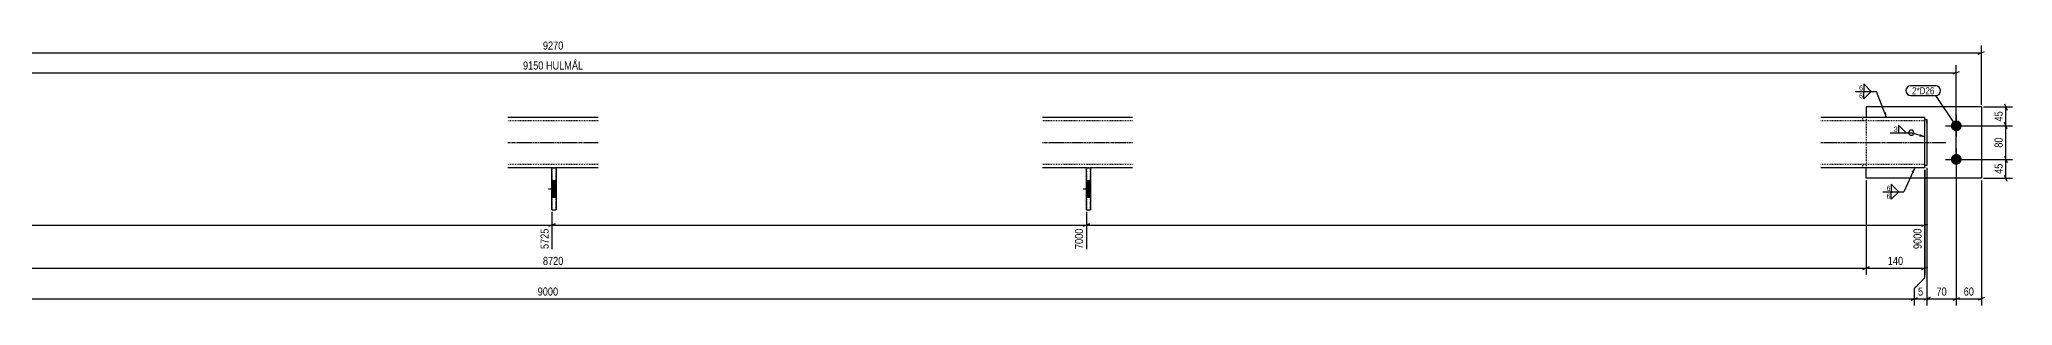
# Model space of a CAD drawing. Header units: millimetres. Extents: x 7 to 32601, y 5 to 646.
# Drawn here: x 27894 to 32601, y 12 to 646 of the extents above; entities that cross this region are included whole.
import ezdxf

# ---------------------------------------------------------------- set-up
doc = ezdxf.new("R2010")
doc.units = ezdxf.units.MM
doc.linetypes.add('DXK_LINE_DOT2', pattern=[3.9198, 1.9599, -1.9599])
doc.linetypes.add('DXK_LINE_DOT3', pattern=[5.9187, 2.979, -0.9799, 0.9799, -0.9799])
for name, color, linetype in [('MÅLSÆTNING', 7, 'Continuous'), ('STÅL', 7, 'Continuous'), ('TEKST', 7, 'Continuous')]:
    doc.layers.add(name, color=color, linetype=linetype)
doc.styles.add('Arial Narrow', font='ARIALN.TTF', dxfattribs={"height": 0.2})

msp = doc.modelspace()

# ---------------------------------------------------------------- hatches: boundary and pattern name
at = {"layer": 'STÅL', "linetype": 'Continuous'}
for points in [[(32466.3, 453.2, -1), (32466.3, 427.2, -1)], [(32466.3, 373.2, -1), (32466.3, 347.2, -1)], [(29126.2, 270.2), (29126.2, 310.2), (29116.2, 310.2), (29116.2, 270.2)], [(29126.2, 270.2), (29126.2, 310.2), (29116.2, 310.2), (29116.2, 270.2)], [(30401.2, 270.2), (30401.2, 310.2), (30391.2, 310.2), (30391.2, 270.2)], [(30401.2, 270.2), (30401.2, 310.2), (30391.2, 310.2), (30391.2, 270.2)]]:
    msp.add_hatch(color=96, dxfattribs=at).paths.add_polyline_path(points)
at = {"layer": 'TEKST', "linetype": 'Continuous'}
for points in [[(32298.6, 473), (32300.2, 460.2), (32292.8, 470.7)], [(32380.3, 420.3), (32391.3, 413.6), (32378.5, 414.3)], [(32380.3, 420.3), (32391.3, 413.6), (32378.5, 414.3)], [(32359.3, 330.1), (32367.2, 340.2), (32365, 327.5)]]:
    msp.add_hatch(color=3, dxfattribs=at).paths.add_polyline_path(points)

# ---------------------------------------------------------------- linework, layer by layer
at = {"layer": 'MÅLSÆTNING', "color": 7, "linetype": 'Continuous'}
for p, q in [((23256.3, 614), (32526.3, 614)), ((32518.8, 611), (32533.8, 617)), ((32526.3, 490.2), (32526.3, 631.8)), ((23316.3, 566.6), (32466.3, 566.6)), ((32458.8, 563.6), (32473.8, 569.6)), ((32466.3, 365.2), (32466.3, 584.3)), ((32531.3, 485.2), (32600.6, 485.2)), ((32581.6, 492.7), (32587.6, 477.7)), ((32584.6, 440.2), (32584.6, 485.2)), ((32471.3, 440.2), (32600.6, 440.2)), ((32587.6, 432.7), (32581.6, 447.7)), ((32391.3, 78), (32391.3, 335.2)), ((32391.3, 335.2), (32391.3, 85.1)), ((32391.3, 335.2), (32391.3, 146.5)), ((32396.3, 340.2), (32396.3, 12)), ((32466.3, 355.2), (32466.3, 12)), ((32471.3, 360.2), (32600.6, 360.2)), ((32581.6, 367.7), (32587.6, 352.7)), ((32584.6, 315.2), (32584.6, 360.2)), ((32251.3, 310.2), (32251.3, 85.1)), ((32251.3, 310.2), (32251.3, 85.1)), ((32526.3, 310.2), (32526.3, 12)), ((32531.3, 315.2), (32600.6, 315.2)), ((32587.6, 307.7), (32581.6, 322.7)), ((25546.2, 203.7), (29116.2, 203.7)), ((29123.7, 206.7), (29108.7, 200.7)), ((29108.7, 200.7), (29123.7, 206.7)), ((29116.2, 235.2), (29116.2, 146.5)), ((29116.2, 203.7), (30391.2, 203.7)), ((30383.7, 200.7), (30398.7, 206.7)), ((30391.2, 235.2), (30391.2, 146.5)), ((32383.8, 200.7), (32398.8, 206.7)), ((23531.3, 101.1), (32251.3, 101.1)), ((32243.8, 98.1), (32258.8, 104.1)), ((32258.8, 104.1), (32243.8, 98.1)), ((32251.3, 101.1), (32391.3, 101.1)), ((32383.8, 98.1), (32398.8, 104.1)), ((32366.3, 53), (32391.3, 78)), ((32366.3, 12), (32366.3, 53)), ((32358.8, 25), (32373.8, 31)), ((32366.3, 28), (32396.3, 28)), ((32403.8, 31), (32388.8, 25)), ((32458.8, 25), (32473.8, 31)), ((32533.8, 31), (32518.8, 25))]:
    msp.add_line(p, q, dxfattribs=at)
at = {"layer": 'STÅL', "color": 2, "linetype": 'Continuous'}
for p, q in [((32251.3, 485.2), (32251.3, 460.2)), ((32526.3, 485.2), (32251.3, 485.2)), ((32526.3, 485.2), (32526.3, 315.2)), ((29226.2, 460.2), (29011.2, 460.2)), ((30501.2, 460.2), (30286.2, 460.2)), ((32391.3, 460.2), (32143.3, 460.2)), ((32391.3, 340.2), (32391.3, 460.2)), ((32391.3, 455.2), (32396.3, 455.2)), ((32396.3, 455.2), (32396.3, 445.9)), ((32396.3, 445.9), (32396.3, 345.2)), ((29116.2, 340.2), (29011.2, 340.2)), ((29116.2, 240.2), (29116.2, 340.2)), ((29116.2, 340.2), (29126.2, 340.2)), ((29126.2, 340.2), (29126.2, 240.2)), ((29226.2, 340.2), (29126.2, 340.2)), ((30391.2, 340.2), (30286.2, 340.2)), ((30391.2, 240.2), (30391.2, 340.2)), ((30391.2, 340.2), (30401.2, 340.2)), ((30401.2, 340.2), (30401.2, 240.2)), ((30501.2, 340.2), (30401.2, 340.2)), ((32391.3, 340.2), (32143.3, 340.2)), ((32251.3, 315.2), (32251.3, 340.2)), ((32396.3, 345.2), (32391.3, 345.2)), ((32526.3, 315.2), (32251.3, 315.2)), ((29116.2, 240.2), (29126.2, 240.2)), ((30391.2, 240.2), (30401.2, 240.2))]:
    msp.add_line(p, q, dxfattribs=at)
at = {"layer": 'STÅL', "color": 7, "linetype": 'DXK_LINE_DOT2'}
for p, q in [((29226.2, 452.2), (29011.2, 452.2)), ((30501.2, 452.2), (30286.2, 452.2)), ((32391.3, 452.2), (32143.3, 452.2)), ((32243.3, 452.2), (32243.3, 460.2)), ((32251.3, 460.2), (32251.3, 340.2)), ((32391.3, 345.2), (32391.3, 455.2)), ((32391.3, 455.2), (32396.3, 455.2)), ((32396.3, 455.2), (32396.3, 454.1)), ((32396.3, 445.9), (32396.3, 454.1)), ((32396.3, 445.9), (32396.3, 345.2)), ((29226.2, 348.2), (29011.2, 348.2)), ((29116.2, 340.2), (29116.2, 240.2)), ((29126.2, 340.2), (29116.2, 340.2)), ((29126.2, 240.2), (29126.2, 340.2)), ((30501.2, 348.2), (30286.2, 348.2)), ((30391.2, 340.2), (30391.2, 240.2)), ((30401.2, 340.2), (30391.2, 340.2)), ((30401.2, 240.2), (30401.2, 340.2)), ((32391.3, 348.2), (32143.3, 348.2)), ((32243.3, 340.2), (32243.3, 348.2)), ((32391.3, 345.2), (32396.3, 345.2))]:
    msp.add_line(p, q, dxfattribs=at)
at = {"layer": 'STÅL', "color": 96, "linetype": 'Continuous'}
for p, q in [((32440.3, 440.2), (32492.3, 440.2)), ((32466.3, 466.2), (32466.3, 414.2)), ((32466.3, 386.2), (32466.3, 334.2)), ((32440.3, 360.2), (32492.3, 360.2)), ((29108.2, 290.2), (29126.2, 290.2)), ((29108.2, 290.2), (29126.2, 290.2)), ((29116.2, 310.2), (29126.2, 310.2)), ((29116.2, 310.2), (29126.2, 310.2)), ((30383.2, 290.2), (30401.2, 290.2)), ((30383.2, 290.2), (30401.2, 290.2)), ((30391.2, 310.2), (30401.2, 310.2)), ((30391.2, 310.2), (30401.2, 310.2)), ((29116.2, 270.2), (29126.2, 270.2)), ((29116.2, 270.2), (29126.2, 270.2)), ((30391.2, 270.2), (30401.2, 270.2)), ((30391.2, 270.2), (30401.2, 270.2))]:
    msp.add_line(p, q, dxfattribs=at)
at = {"layer": 'STÅL', "color": 7, "linetype": 'DXK_LINE_DOT3'}
for p, q in [((29011.2, 400.2), (29226.2, 400.2)), ((30286.2, 400.2), (30501.2, 400.2)), ((32143.3, 400.2), (32441.3, 400.2))]:
    msp.add_line(p, q, dxfattribs=at)
at = {"layer": 'TEKST', "color": 3, "linetype": 'Continuous'}
for p, q in [((32300.2, 460.2), (32276, 521.9)), ((32391.3, 413.6), (32358.9, 423.7)), ((32391.3, 413.6), (32358.9, 423.7)), ((32367.2, 340.2), (32341.5, 282.8))]:
    msp.add_line(p, q, dxfattribs=at)
for start, end in [(90, 270), (270, 90)]:
    msp.add_arc((32358.9, 423.7), 6.25, start, end, dxfattribs=at)

# ---------------------------------------------------------------- wipeouts: each hides what was drawn before it
at = {"color": 0}
for points in [[(32243.2, 523.4), (32243.2, 537.9), (32233.6, 537.9), (32233.6, 523.4)], [(32414.2, 515.3), (32414.2, 532.8), (32360.9, 532.8), (32360.9, 515.3)]]:
    msp.add_wipeout(points, dxfattribs=at).dxf.layer = 'TEKST'

# ---------------------------------------------------------------- next in the draw order: linework, layer by layer
at = {"layer": 'TEKST', "color": 3, "linetype": 'Continuous'}
for p, q in [((32263.7, 521.9), (32245.8, 539.8)), ((32245.8, 539.8), (32245.8, 521.9)), ((32245.8, 521.9), (32263.7, 521.9))]:
    msp.add_line(p, q, dxfattribs=at)

# ---------------------------------------------------------------- next in the draw order: wipeouts: each hides what was drawn before it
at = {"color": 0}
for points, layer in [([(29147.4, 617.8), (29147.4, 645.8), (29090.7, 645.8), (29090.7, 617.8)], 'MÅLSÆTNING'), ([(32580.8, 478.9), (32552.8, 478.9), (32552.8, 446.5), (32580.8, 446.5)], 'MÅLSÆTNING'), ([(32580.8, 353.9), (32552.8, 353.9), (32552.8, 321.5), (32580.8, 321.5)], 'MÅLSÆTNING'), ([(29147.4, 104.8), (29147.4, 132.8), (29090.7, 132.8), (29090.7, 104.8)], 'MÅLSÆTNING'), ([(32343.6, 104.8), (32343.6, 132.8), (32299, 132.8), (32299, 104.8)], 'MÅLSÆTNING'), ([(32391.4, 31.8), (32391.4, 59.7), (32371.2, 59.7), (32371.2, 31.8)], 'MÅLSÆTNING'), ([(32414.2, 515.3), (32414.2, 532.8), (32360.9, 532.8), (32360.9, 515.3)], 'TEKST'), ([(32326.1, 425.2), (32326.1, 439.7), (32316.5, 439.7), (32316.5, 425.2)], 'TEKST'), ([(32308.8, 284.3), (32308.8, 298.8), (32299.2, 298.8), (32299.2, 284.3)], 'TEKST')]:
    msp.add_wipeout(points, dxfattribs=at).dxf.layer = layer
at = {"color": 0, "linetype": 'Continuous'}
msp.add_wipeout([(30387.2, 199.2), (30359.2, 199.2), (30359.2, 142.5), (30387.2, 142.5)], dxfattribs=at).dxf.layer = 'MÅLSÆTNING'

# ---------------------------------------------------------------- next in the draw order: linework, layer by layer
at = {"layer": 'MÅLSÆTNING', "color": 7, "linetype": 'Continuous'}
for p, q in [((32471.3, 440.2), (32600.6, 440.2)), ((32587.6, 432.7), (32581.6, 447.7)), ((32584.6, 360.2), (32584.6, 440.2)), ((32391.3, 78), (32391.3, 335.2)), ((32396.3, 340.2), (32396.3, 12)), ((32471.3, 360.2), (32600.6, 360.2)), ((32581.6, 367.7), (32587.6, 352.7)), ((29116.2, 235.2), (29116.2, 146.5)), ((30398.7, 206.7), (30383.7, 200.7)), ((30391.2, 235.2), (30391.2, 146.5)), ((30391.2, 203.7), (32391.3, 203.7)), ((32366.3, 53), (32391.3, 78)), ((32366.3, 12), (32366.3, 53)), ((23391.3, 28), (32366.3, 28)), ((32358.8, 25), (32373.8, 31)), ((32403.8, 31), (32388.8, 25)), ((32396.3, 28), (32466.3, 28))]:
    msp.add_line(p, q, dxfattribs=at)
at = {"layer": 'TEKST', "color": 7, "linetype": 'Continuous'}
for p, q in [((32357.9, 535.8), (32417.2, 535.8)), ((32357.9, 512.3), (32417.2, 512.3)), ((32466.3, 440.2), (32417.2, 512.3))]:
    msp.add_line(p, q, dxfattribs=at)
at = {"layer": 'TEKST', "color": 3, "linetype": 'Continuous'}
for p, q in [((32308.8, 423.7), (32358.9, 423.7)), ((32346.6, 423.7), (32328.7, 441.6)), ((32328.7, 441.6), (32328.7, 423.7)), ((32328.7, 423.7), (32346.6, 423.7)), ((32329.2, 282.8), (32311.3, 300.7)), ((32311.3, 300.7), (32311.3, 282.8)), ((32311.3, 282.8), (32329.2, 282.8))]:
    msp.add_line(p, q, dxfattribs=at)
at = {"layer": 'TEKST', "color": 7, "linetype": 'Continuous'}
for centre, start, end in [((32357.9, 524), 90, 270), ((32417.2, 524), 270, 90)]:
    msp.add_arc(centre, 11.7, start, end, dxfattribs=at)

# ---------------------------------------------------------------- next in the draw order: texts
at = {"layer": 'MÅLSÆTNING', "color": 3, "style": 'Arial Narrow'}
for s, height, p in [('9270', 19.09, (29094.7, 621.8)), ('8720', 19.09, (29094.7, 108.8)), ('140', 19.09, (32303, 108.8)), ('5', 19.1, (32375.2, 35.7))]:
    msp.add_text(s, height=height, dxfattribs=at).set_placement(p)
for p in [(32576.8, 450.5), (32576.8, 325.5)]:
    msp.add_text('45', height=19.09, rotation=90.0002, dxfattribs=at).set_placement(p)
at = {"layer": 'MÅLSÆTNING', "color": 3, "linetype": 'Continuous', "style": 'Arial Narrow'}
msp.add_text('7000', height=19.09, rotation=90.0002, dxfattribs=at).set_placement((30383.2, 146.5))
at = {"layer": 'TEKST', "color": 3, "style": 'Arial Narrow'}
for s, height, p in [('2*D26', 16.7, (32360.9, 515.3)), ('3', 11.9, (32317.5, 426.2))]:
    msp.add_text(s, height=height, dxfattribs=at).set_placement(p)

# ---------------------------------------------------------------- next in the draw order: wipeouts: each hides what was drawn before it
at = {"color": 0, "linetype": 'Continuous'}
msp.add_wipeout([(32243.2, 504.7), (32243.2, 519.2), (32233.6, 519.2), (32233.6, 504.7)], dxfattribs=at).dxf.layer = 'TEKST'

# ---------------------------------------------------------------- next in the draw order: linework, layer by layer
at = {"layer": 'TEKST', "color": 3, "linetype": 'Continuous'}
for p, q in [((32225.9, 521.9), (32276, 521.9)), ((32245.8, 521.9), (32263.7, 521.9)), ((32263.7, 521.9), (32245.8, 504.1)), ((32245.8, 504.1), (32245.8, 521.9))]:
    msp.add_line(p, q, dxfattribs=at)

# ---------------------------------------------------------------- next in the draw order: texts
at = {"layer": 'TEKST', "color": 3, "style": 'Arial Narrow'}
msp.add_text('6', height=11.9, dxfattribs=at).set_placement((32234.6, 524.4))
at = {"layer": 'TEKST', "color": 3, "linetype": 'Continuous', "style": 'Arial Narrow'}
msp.add_text('6', height=11.9, dxfattribs=at).set_placement((32234.6, 505.7))

# ---------------------------------------------------------------- next in the draw order: wipeouts: each hides what was drawn before it
at = {"color": 0}
for points in [[(29194.9, 570.3), (29194.9, 598.3), (29043.2, 598.3), (29043.2, 570.3)], [(32580.8, 416.4), (32552.8, 416.4), (32552.8, 384), (32580.8, 384)], [(29134.9, 31.8), (29134.9, 59.7), (29078.2, 59.7), (29078.2, 31.8)], [(32447.5, 31.8), (32447.5, 59.7), (32415.1, 59.7), (32415.1, 31.8)]]:
    msp.add_wipeout(points, dxfattribs=at).dxf.layer = 'MÅLSÆTNING'
at = {"color": 0, "linetype": 'Continuous'}
for points, layer in [([(29112.2, 199.2), (29084.2, 199.2), (29084.2, 142.5), (29112.2, 142.5)], 'MÅLSÆTNING'), ([(32387.3, 199.2), (32359.3, 199.2), (32359.3, 142.5), (32387.3, 142.5)], 'MÅLSÆTNING'), ([(32308.8, 265.6), (32308.8, 280.1), (32299.2, 280.1), (32299.2, 265.6)], 'TEKST')]:
    msp.add_wipeout(points, dxfattribs=at).dxf.layer = layer

# ---------------------------------------------------------------- next in the draw order: linework, layer by layer
at = {"layer": 'MÅLSÆTNING', "color": 7, "linetype": 'Continuous'}
for p, q in [((32466.3, 355.2), (32466.3, 12)), ((32458.8, 25), (32473.8, 31)), ((32466.3, 28), (32526.3, 28))]:
    msp.add_line(p, q, dxfattribs=at)
at = {"layer": 'TEKST', "color": 3, "linetype": 'Continuous'}
for p, q in [((32291.4, 282.8), (32341.5, 282.8)), ((32311.3, 282.8), (32329.2, 282.8)), ((32329.2, 282.8), (32311.3, 265)), ((32311.3, 265), (32311.3, 282.8))]:
    msp.add_line(p, q, dxfattribs=at)

# ---------------------------------------------------------------- next in the draw order: texts
at = {"layer": 'MÅLSÆTNING', "color": 3, "style": 'Arial Narrow'}
for s, height, p in [('9150 HULMÅL', 19.089, (29047.2, 574.3)), ('9000', 19.09, (29082.2, 35.7)), ('70', 19.09, (32419.1, 35.7))]:
    msp.add_text(s, height=height, dxfattribs=at).set_placement(p)
msp.add_text('80', height=19.09, rotation=90.0002, dxfattribs=at).set_placement((32576.8, 388))
at = {"layer": 'MÅLSÆTNING', "color": 3, "linetype": 'Continuous', "style": 'Arial Narrow'}
for s, p in [('5725', (29108.2, 146.5)), ('9000', (32383.3, 146.5))]:
    msp.add_text(s, height=19.09, rotation=90.0002, dxfattribs=at).set_placement(p)
at = {"layer": 'TEKST', "color": 3, "style": 'Arial Narrow'}
msp.add_text('6', height=11.9, dxfattribs=at).set_placement((32300.2, 285.3))
at = {"layer": 'TEKST', "color": 3, "linetype": 'Continuous', "style": 'Arial Narrow'}
msp.add_text('6', height=11.9, dxfattribs=at).set_placement((32300.2, 266.6))

# ---------------------------------------------------------------- next in the draw order: wipeouts: each hides what was drawn before it
at = {"color": 0}
msp.add_wipeout([(32512.5, 31.8), (32512.5, 59.7), (32480.1, 59.7), (32480.1, 31.8)], dxfattribs=at).dxf.layer = 'MÅLSÆTNING'

# ---------------------------------------------------------------- next in the draw order: texts
at = {"layer": 'MÅLSÆTNING', "color": 3, "style": 'Arial Narrow'}
msp.add_text('60', height=19.09, dxfattribs=at).set_placement((32484.1, 35.7))

doc.saveas('drawing.dxf')
